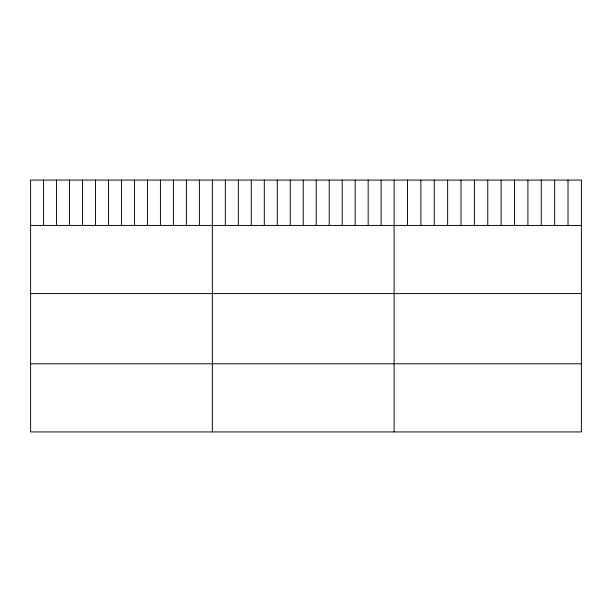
<?xml version="1.0" encoding="UTF-8"?>
<svg xmlns="http://www.w3.org/2000/svg" width="612" height="612" viewBox="0 0 612 612"><rect width="100%" height="100%" fill="white"/><g stroke="black" fill="none" stroke-linecap="round" stroke-linejoin="round"><path stroke-width="0.92" d="M581.4 225.438L581.4 431.927L30.6 431.927L30.6 180.073L581.4 180.073L581.4 225.438L30.6 225.438M30.6 293.584L581.4 293.584M30.6 363.788L581.4 363.788M568.02 180.073L568.02 225.438M554.648 180.073L554.648 225.438M541.268 180.073L541.268 225.438M527.896 180.073L527.896 225.438M514.516 180.073L514.516 225.438M501.144 180.073L501.144 225.438M487.764 180.073L487.764 225.438M474.384 180.073L474.384 225.438M461.012 180.073L461.012 225.438M447.632 180.073L447.632 225.438M434.26 180.073L434.26 225.438M420.88 180.073L420.88 225.438M407.508 180.073L407.508 225.438M394.128 180.073L394.128 431.927M381.146 180.073L381.146 225.438M368.164 180.073L368.164 225.438M355.182 180.073L355.182 225.438M342.192 180.073L342.192 225.438M329.21 180.073L329.21 225.438M316.228 180.073L316.228 225.438M303.246 180.073L303.246 225.438M290.264 180.073L290.264 225.438M277.282 180.073L277.282 225.438M264.3 180.073L264.3 225.438M251.31 180.073L251.31 225.438M238.328 180.073L238.328 225.438M225.346 180.073L225.346 225.438M212.364 180.073L212.364 431.927M199.382 180.073L199.382 225.438M186.4 180.073L186.4 225.438M173.418 180.073L173.418 225.438M160.428 180.073L160.428 225.438M147.446 180.073L147.446 225.438M134.464 180.073L134.464 225.438M121.482 180.073L121.482 225.438M108.5 180.073L108.5 225.438M95.518 180.073L95.518 225.438M82.536 180.073L82.536 225.438M69.546 180.073L69.546 225.438M56.564 180.073L56.564 225.438M43.582 180.073L43.582 225.438"/></g></svg>
